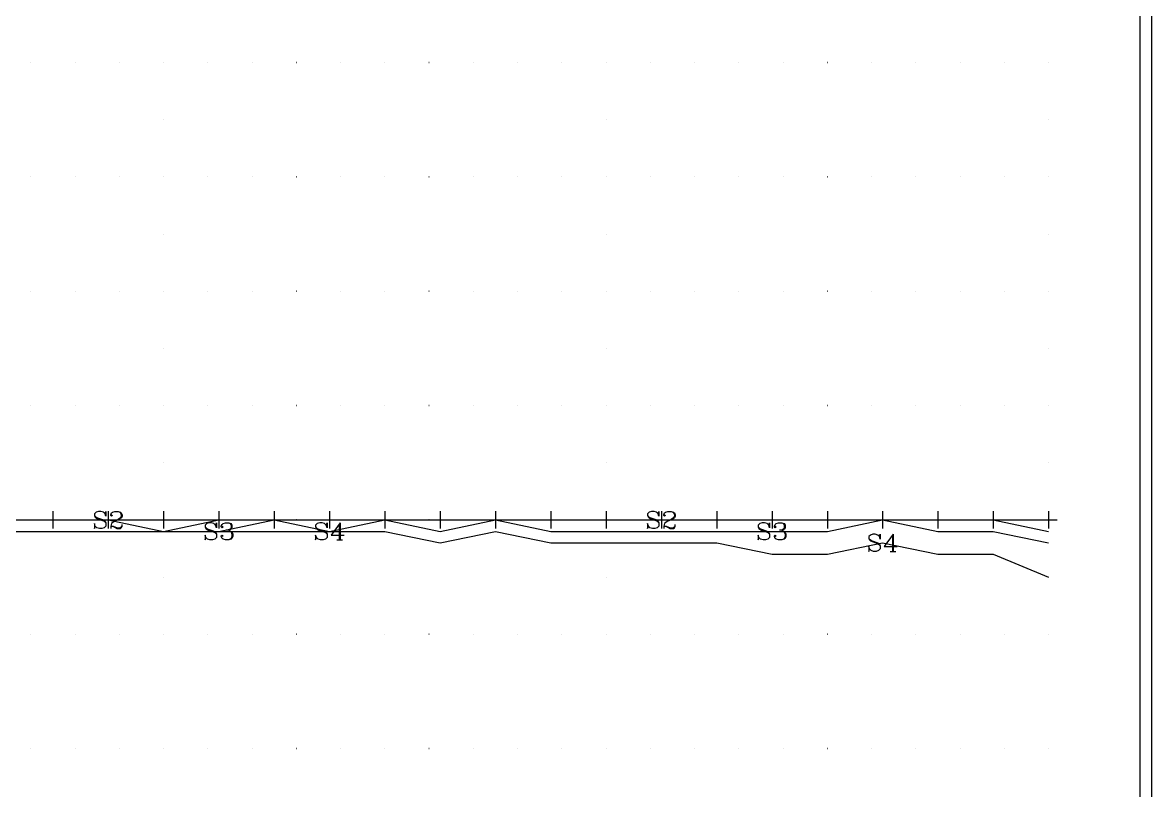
# Model space of a CAD drawing. Extents: x 10 to 200, y 0 to 250.
# Drawn here: x 101.2 to 200, y 67.3 to 134.5 of the extents above; entities that cross this region are included whole.
import ezdxf

# ---------------------------------------------------------------- set-up
doc = ezdxf.new("R2010")
doc.units = 0
doc.linetypes.add('1', pattern=[0])
for name, color, linetype in [('1', 7, '1'), ('2', 7, '1'), ('3', 7, '1')]:
    doc.layers.add(name, color=color, linetype=linetype)

msp = doc.modelspace()

# ---------------------------------------------------------------- linework, layer by layer
at = {"layer": '1'}
for p, q in [((103.14, 91), (104.67, 91)), ((103.9, 91.76), (103.9, 90.24)), ((107.98, 91), (109.5, 91)), ((108.74, 91.76), (108.74, 90.24)), ((112.82, 91), (114.34, 91)), ((113.58, 91.76), (113.58, 90.24)), ((117.66, 91), (119.18, 91)), ((118.42, 91.76), (118.42, 90.24)), ((122.5, 91), (124.02, 91)), ((123.26, 91.76), (123.26, 90.24)), ((127.33, 91), (128.86, 91)), ((128.1, 91.76), (128.1, 90.24)), ((132.17, 91), (133.7, 91)), ((132.94, 91.76), (132.94, 90.24)), ((137.01, 91), (138.54, 91)), ((137.77, 91.76), (137.77, 90.24)), ((141.85, 91), (143.37, 91)), ((142.61, 91.76), (142.61, 90.24)), ((146.69, 91), (148.21, 91)), ((147.45, 91.76), (147.45, 90.24)), ((151.53, 91), (153.05, 91)), ((152.29, 91.76), (152.29, 90.24)), ((156.37, 91), (157.89, 91)), ((157.13, 91.76), (157.13, 90.24)), ((161.21, 91), (162.73, 91)), ((161.97, 91.76), (161.97, 90.24)), ((166.04, 91), (167.57, 91)), ((166.81, 91.76), (166.81, 90.24)), ((170.88, 91), (172.41, 91)), ((171.65, 91.76), (171.65, 90.24)), ((175.72, 91), (177.25, 91)), ((176.48, 91.76), (176.48, 90.24)), ((180.56, 91), (182.08, 91)), ((181.32, 91.76), (181.32, 90.24)), ((185.4, 91), (186.92, 91)), ((186.16, 91.76), (186.16, 90.24)), ((190.24, 91), (191.76, 91)), ((191, 91.76), (191, 90.24)), ((128.95, 90.61), (128.95, 89.25)), ((129.03, 90.75), (129.03, 89.25)), ((128.74, 89.25), (129.24, 89.25)), ((177.34, 89.61), (177.34, 88.25)), ((177.41, 89.75), (177.41, 88.25)), ((177.13, 88.25), (177.63, 88.25))]:
    msp.add_line(p, q, dxfattribs=at)
for points in [[(99.06, 91), (103.9, 91), (108.74, 91), (113.58, 90), (118.42, 91), (123.26, 91), (128.1, 90), (132.94, 91), (137.77, 91), (142.61, 91), (147.45, 91), (152.29, 91), (157.13, 91), (161.97, 91), (166.81, 91), (171.65, 91), (176.48, 91), (181.32, 91), (186.16, 91), (191, 90)], [(99.06, 91), (103.9, 91), (108.74, 91), (113.58, 91), (118.42, 91), (123.26, 91), (128.1, 91), (132.94, 91), (137.77, 91), (142.61, 91), (147.45, 91), (152.29, 91), (157.13, 91), (161.97, 91), (166.81, 91), (171.65, 91), (176.48, 91), (181.32, 91), (186.16, 91), (191, 91)], [(99.06, 91), (103.9, 91), (108.74, 91), (113.58, 90), (118.42, 90), (123.26, 91), (128.1, 90), (132.94, 91), (137.77, 90), (142.61, 91), (147.45, 90), (152.29, 90), (157.13, 90), (161.97, 90), (166.81, 90), (171.65, 90), (176.48, 91), (181.32, 90), (186.16, 90), (191, 89)], [(108.46, 91.54), (108.53, 91.75), (108.53, 91.32), (108.46, 91.54), (108.31, 91.68), (108.1, 91.75), (107.88, 91.75), (107.67, 91.68), (107.53, 91.54), (107.53, 91.39), (107.6, 91.25), (107.67, 91.18), (107.81, 91.11), (108.24, 90.96), (108.38, 90.89), (108.53, 90.75)], [(107.53, 91.39), (107.67, 91.25), (107.81, 91.18), (108.24, 91.04), (108.38, 90.96), (108.46, 90.89), (108.53, 90.75), (108.53, 90.46), (108.38, 90.32), (108.17, 90.25), (107.96, 90.25), (107.74, 90.32), (107.6, 90.46), (107.53, 90.68), (107.53, 90.25), (107.6, 90.46)], [(109.03, 91.46), (109.1, 91.39), (109.03, 91.32), (108.96, 91.39), (108.96, 91.46), (109.03, 91.61), (109.1, 91.68), (109.31, 91.75), (109.6, 91.75), (109.81, 91.68), (109.88, 91.61), (109.96, 91.46), (109.96, 91.32), (109.88, 91.18), (109.67, 91.04), (109.31, 90.89), (109.17, 90.82), (109.03, 90.68), (108.96, 90.46), (108.96, 90.25)], [(109.6, 91.75), (109.74, 91.68), (109.81, 91.61), (109.88, 91.46), (109.88, 91.32), (109.81, 91.18), (109.6, 91.04), (109.31, 90.89)], [(156.84, 91.54), (156.91, 91.75), (156.91, 91.32), (156.84, 91.54), (156.7, 91.68), (156.49, 91.75), (156.27, 91.75), (156.06, 91.68), (155.91, 91.54), (155.91, 91.39), (155.99, 91.25), (156.06, 91.18), (156.2, 91.11), (156.63, 90.96), (156.77, 90.89), (156.91, 90.75)], [(155.91, 91.39), (156.06, 91.25), (156.2, 91.18), (156.63, 91.04), (156.77, 90.96), (156.84, 90.89), (156.91, 90.75), (156.91, 90.46), (156.77, 90.32), (156.56, 90.25), (156.34, 90.25), (156.13, 90.32), (155.99, 90.46), (155.91, 90.68), (155.91, 90.25), (155.99, 90.46)], [(157.41, 91.46), (157.49, 91.39), (157.41, 91.32), (157.34, 91.39), (157.34, 91.46), (157.41, 91.61), (157.49, 91.68), (157.7, 91.75), (157.99, 91.75), (158.2, 91.68), (158.27, 91.61), (158.34, 91.46), (158.34, 91.32), (158.27, 91.18), (158.06, 91.04), (157.7, 90.89), (157.56, 90.82), (157.41, 90.68), (157.34, 90.46), (157.34, 90.25)], [(157.99, 91.75), (158.13, 91.68), (158.2, 91.61), (158.27, 91.46), (158.27, 91.32), (158.2, 91.18), (157.99, 91.04), (157.7, 90.89)], [(99.06, 90), (103.9, 90), (108.74, 90), (113.58, 90), (118.42, 90), (123.26, 90), (128.1, 90), (132.94, 90), (137.77, 89), (142.61, 90), (147.45, 89), (152.29, 89), (157.13, 89), (161.97, 89), (166.81, 88), (171.65, 88), (176.48, 89), (181.32, 88), (186.16, 88), (191, 86)], [(108.96, 90.39), (109.03, 90.46), (109.17, 90.46), (109.53, 90.32), (109.74, 90.32), (109.88, 90.39), (109.96, 90.46)], [(109.17, 90.46), (109.53, 90.25), (109.81, 90.25), (109.88, 90.32), (109.96, 90.46), (109.96, 90.61)], [(118.13, 90.54), (118.21, 90.75), (118.21, 90.32), (118.13, 90.54), (117.99, 90.68), (117.78, 90.75), (117.56, 90.75), (117.35, 90.68), (117.21, 90.54), (117.21, 90.39), (117.28, 90.25), (117.35, 90.18), (117.49, 90.11), (117.92, 89.96), (118.06, 89.89), (118.21, 89.75)], [(117.21, 90.39), (117.35, 90.25), (117.49, 90.18), (117.92, 90.04), (118.06, 89.96), (118.13, 89.89), (118.21, 89.75), (118.21, 89.46), (118.06, 89.32), (117.85, 89.25), (117.63, 89.25), (117.42, 89.32), (117.28, 89.46), (117.21, 89.68), (117.21, 89.25), (117.28, 89.46)], [(118.71, 90.46), (118.78, 90.39), (118.71, 90.32), (118.63, 90.39), (118.63, 90.46), (118.71, 90.61), (118.78, 90.68), (118.99, 90.75), (119.28, 90.75), (119.49, 90.68), (119.56, 90.54), (119.56, 90.32), (119.49, 90.18), (119.28, 90.11), (119.06, 90.11)], [(119.28, 90.11), (119.42, 90.04), (119.56, 89.89), (119.63, 89.75), (119.63, 89.54), (119.56, 89.39), (119.49, 89.32), (119.28, 89.25), (118.99, 89.25), (118.78, 89.32), (118.71, 89.39), (118.63, 89.54), (118.63, 89.61), (118.71, 89.68), (118.78, 89.61), (118.71, 89.54)], [(119.28, 90.75), (119.42, 90.68), (119.49, 90.54), (119.49, 90.32), (119.42, 90.18), (119.28, 90.11)], [(119.49, 89.96), (119.56, 89.75), (119.56, 89.54), (119.49, 89.39), (119.42, 89.32), (119.28, 89.25)], [(127.81, 90.54), (127.88, 90.75), (127.88, 90.32), (127.81, 90.54), (127.67, 90.68), (127.45, 90.75), (127.24, 90.75), (127.03, 90.68), (126.88, 90.54), (126.88, 90.39), (126.95, 90.25), (127.03, 90.18), (127.17, 90.11), (127.6, 89.96), (127.74, 89.89), (127.88, 89.75)], [(126.88, 90.39), (127.03, 90.25), (127.17, 90.18), (127.6, 90.04), (127.74, 89.96), (127.81, 89.89), (127.88, 89.75), (127.88, 89.46), (127.74, 89.32), (127.53, 89.25), (127.31, 89.25), (127.1, 89.32), (126.95, 89.46), (126.88, 89.68), (126.88, 89.25), (126.95, 89.46)], [(129.03, 90.75), (128.24, 89.68), (129.38, 89.68)], [(157.34, 90.39), (157.41, 90.46), (157.56, 90.46), (157.91, 90.32), (158.13, 90.32), (158.27, 90.39), (158.34, 90.46)], [(157.56, 90.46), (157.91, 90.25), (158.2, 90.25), (158.27, 90.32), (158.34, 90.46), (158.34, 90.61)], [(166.52, 90.54), (166.59, 90.75), (166.59, 90.32), (166.52, 90.54), (166.38, 90.68), (166.16, 90.75), (165.95, 90.75), (165.74, 90.68), (165.59, 90.54), (165.59, 90.39), (165.66, 90.25), (165.74, 90.18), (165.88, 90.11), (166.31, 89.96), (166.45, 89.89), (166.59, 89.75)], [(165.59, 90.39), (165.74, 90.25), (165.88, 90.18), (166.31, 90.04), (166.45, 89.96), (166.52, 89.89), (166.59, 89.75), (166.59, 89.46), (166.45, 89.32), (166.24, 89.25), (166.02, 89.25), (165.81, 89.32), (165.66, 89.46), (165.59, 89.68), (165.59, 89.25), (165.66, 89.46)], [(167.09, 90.46), (167.16, 90.39), (167.09, 90.32), (167.02, 90.39), (167.02, 90.46), (167.09, 90.61), (167.16, 90.68), (167.38, 90.75), (167.66, 90.75), (167.88, 90.68), (167.95, 90.54), (167.95, 90.32), (167.88, 90.18), (167.66, 90.11), (167.45, 90.11)], [(167.66, 90.11), (167.81, 90.04), (167.95, 89.89), (168.02, 89.75), (168.02, 89.54), (167.95, 89.39), (167.88, 89.32), (167.66, 89.25), (167.38, 89.25), (167.16, 89.32), (167.09, 89.39), (167.02, 89.54), (167.02, 89.61), (167.09, 89.68), (167.16, 89.61), (167.09, 89.54)], [(167.66, 90.75), (167.81, 90.68), (167.88, 90.54), (167.88, 90.32), (167.81, 90.18), (167.66, 90.11)], [(167.88, 89.96), (167.95, 89.75), (167.95, 89.54), (167.88, 89.39), (167.81, 89.32), (167.66, 89.25)], [(176.2, 89.54), (176.27, 89.75), (176.27, 89.32), (176.2, 89.54), (176.06, 89.68), (175.84, 89.75), (175.63, 89.75), (175.41, 89.68), (175.27, 89.54), (175.27, 89.39), (175.34, 89.25), (175.41, 89.18), (175.56, 89.11), (175.98, 88.96), (176.13, 88.89), (176.27, 88.75)], [(175.27, 89.39), (175.41, 89.25), (175.56, 89.18), (175.98, 89.04), (176.13, 88.96), (176.2, 88.89), (176.27, 88.75), (176.27, 88.46), (176.13, 88.32), (175.91, 88.25), (175.7, 88.25), (175.48, 88.32), (175.34, 88.46), (175.27, 88.68), (175.27, 88.25), (175.34, 88.46)], [(177.41, 89.75), (176.63, 88.68), (177.77, 88.68)]]:
    msp.add_lwpolyline(points, dxfattribs=at)
at = {"layer": '2'}
for points in [[(11, 1), (11, 249), (199, 249), (199, 1), (11, 1)], [(101.97, 131), (101.97, 131), (101.97, 131), (101.97, 131), (101.97, 131)], [(105.84, 131), (105.84, 131), (105.84, 131), (105.84, 131), (105.84, 131)], [(109.71, 131), (109.71, 131), (109.71, 131), (109.71, 131), (109.71, 131)], [(113.58, 131), (113.58, 131), (113.58, 131), (113.58, 131), (113.58, 131)], [(113.58, 131), (113.58, 131), (113.58, 131), (113.58, 131), (113.58, 131)], [(117.45, 131), (117.45, 131), (117.45, 131), (117.45, 131), (117.45, 131)], [(121.32, 131), (121.32, 131), (121.32, 131), (121.32, 131), (121.32, 131)], [(125.2, 131), (125.19, 131), (125.19, 131), (125.2, 131), (125.2, 131)], [(129.07, 131), (129.06, 131), (129.06, 131), (129.07, 131), (129.07, 131)], [(132.94, 131), (132.93, 131), (132.93, 131), (132.94, 131), (132.94, 131)], [(136.81, 131), (136.8, 131), (136.8, 131), (136.81, 131), (136.81, 131)], [(140.68, 131), (140.68, 131), (140.68, 131), (140.68, 131), (140.68, 131)], [(144.55, 131), (144.55, 131), (144.55, 131), (144.55, 131), (144.55, 131)], [(148.42, 131), (148.42, 131), (148.42, 131), (148.42, 131), (148.42, 131)], [(152.29, 131), (152.29, 131), (152.29, 131), (152.29, 131), (152.29, 131)], [(152.29, 131), (152.29, 131), (152.29, 131), (152.29, 131), (152.29, 131)], [(156.16, 131), (156.16, 131), (156.16, 131), (156.16, 131), (156.16, 131)], [(160.03, 131), (160.03, 131), (160.03, 131), (160.03, 131), (160.03, 131)], [(163.9, 131), (163.9, 131), (163.9, 131), (163.9, 131), (163.9, 131)], [(167.78, 131), (167.77, 131), (167.77, 131), (167.78, 131), (167.78, 131)], [(171.65, 131), (171.64, 131), (171.64, 131), (171.65, 131), (171.65, 131)], [(175.52, 131), (175.51, 131), (175.51, 131), (175.52, 131), (175.52, 131)], [(179.39, 131), (179.39, 131), (179.39, 131), (179.39, 131), (179.39, 131)], [(183.26, 131), (183.26, 131), (183.26, 131), (183.26, 131), (183.26, 131)], [(187.13, 131), (187.13, 131), (187.13, 131), (187.13, 131), (187.13, 131)], [(191, 131), (191, 131), (191, 131), (191, 131), (191, 131)], [(191, 131), (191, 131), (191, 131), (191, 131), (191, 131)], [(113.58, 126), (113.58, 126), (113.58, 126), (113.58, 126), (113.58, 126)], [(152.29, 126), (152.29, 126), (152.29, 126), (152.29, 126), (152.29, 126)], [(191, 126), (191, 126), (191, 126), (191, 126), (191, 126)], [(101.97, 121), (101.97, 121), (101.97, 121), (101.97, 121), (101.97, 121)], [(105.84, 121), (105.84, 121), (105.84, 121), (105.84, 121), (105.84, 121)], [(109.71, 121), (109.71, 121), (109.71, 121), (109.71, 121), (109.71, 121)], [(113.58, 121), (113.58, 121), (113.58, 121), (113.58, 121), (113.58, 121)], [(113.58, 121), (113.58, 121), (113.58, 121), (113.58, 121), (113.58, 121)], [(117.45, 121), (117.45, 121), (117.45, 121), (117.45, 121), (117.45, 121)], [(121.32, 121), (121.32, 121), (121.32, 121), (121.32, 121), (121.32, 121)], [(125.2, 121), (125.19, 121), (125.19, 121), (125.2, 121), (125.2, 121)], [(129.07, 121), (129.06, 121), (129.06, 121), (129.07, 121), (129.07, 121)], [(132.94, 121), (132.93, 121), (132.93, 121), (132.94, 121), (132.94, 121)], [(136.81, 121), (136.8, 121), (136.8, 121), (136.81, 121), (136.81, 121)], [(140.68, 121), (140.68, 121), (140.68, 121), (140.68, 121), (140.68, 121)], [(144.55, 121), (144.55, 121), (144.55, 121), (144.55, 121), (144.55, 121)], [(148.42, 121), (148.42, 121), (148.42, 121), (148.42, 121), (148.42, 121)], [(152.29, 121), (152.29, 121), (152.29, 121), (152.29, 121), (152.29, 121)], [(152.29, 121), (152.29, 121), (152.29, 121), (152.29, 121), (152.29, 121)], [(156.16, 121), (156.16, 121), (156.16, 121), (156.16, 121), (156.16, 121)], [(160.03, 121), (160.03, 121), (160.03, 121), (160.03, 121), (160.03, 121)], [(163.9, 121), (163.9, 121), (163.9, 121), (163.9, 121), (163.9, 121)], [(167.78, 121), (167.77, 121), (167.77, 121), (167.78, 121), (167.78, 121)], [(171.65, 121), (171.64, 121), (171.64, 121), (171.65, 121), (171.65, 121)], [(175.52, 121), (175.51, 121), (175.51, 121), (175.52, 121), (175.52, 121)], [(179.39, 121), (179.39, 121), (179.39, 121), (179.39, 121), (179.39, 121)], [(183.26, 121), (183.26, 121), (183.26, 121), (183.26, 121), (183.26, 121)], [(187.13, 121), (187.13, 121), (187.13, 121), (187.13, 121), (187.13, 121)], [(191, 121), (191, 121), (191, 121), (191, 121), (191, 121)], [(191, 121), (191, 121), (191, 121), (191, 121), (191, 121)], [(113.58, 116), (113.58, 116), (113.58, 116), (113.58, 116), (113.58, 116)], [(152.29, 116), (152.29, 116), (152.29, 116), (152.29, 116), (152.29, 116)], [(191, 116), (191, 116), (191, 116), (191, 116), (191, 116)], [(101.97, 111), (101.97, 111), (101.97, 111), (101.97, 111), (101.97, 111)], [(105.84, 111), (105.84, 111), (105.84, 111), (105.84, 111), (105.84, 111)], [(109.71, 111), (109.71, 111), (109.71, 111), (109.71, 111), (109.71, 111)], [(113.58, 111), (113.58, 111), (113.58, 111), (113.58, 111), (113.58, 111)], [(113.58, 111), (113.58, 111), (113.58, 111), (113.58, 111), (113.58, 111)], [(117.45, 111), (117.45, 111), (117.45, 111), (117.45, 111), (117.45, 111)], [(121.32, 111), (121.32, 111), (121.32, 111), (121.32, 111), (121.32, 111)], [(125.2, 111), (125.19, 111), (125.19, 111), (125.2, 111), (125.2, 111)], [(129.07, 111), (129.06, 111), (129.06, 111), (129.07, 111), (129.07, 111)], [(132.94, 111), (132.93, 111), (132.93, 111), (132.94, 111), (132.94, 111)], [(136.81, 111), (136.8, 111), (136.8, 111), (136.81, 111), (136.81, 111)], [(140.68, 111), (140.68, 111), (140.68, 111), (140.68, 111), (140.68, 111)], [(144.55, 111), (144.55, 111), (144.55, 111), (144.55, 111), (144.55, 111)], [(148.42, 111), (148.42, 111), (148.42, 111), (148.42, 111), (148.42, 111)], [(152.29, 111), (152.29, 111), (152.29, 111), (152.29, 111), (152.29, 111)], [(152.29, 111), (152.29, 111), (152.29, 111), (152.29, 111), (152.29, 111)], [(156.16, 111), (156.16, 111), (156.16, 111), (156.16, 111), (156.16, 111)], [(160.03, 111), (160.03, 111), (160.03, 111), (160.03, 111), (160.03, 111)], [(163.9, 111), (163.9, 111), (163.9, 111), (163.9, 111), (163.9, 111)], [(167.78, 111), (167.77, 111), (167.77, 111), (167.78, 111), (167.78, 111)], [(171.65, 111), (171.64, 111), (171.64, 111), (171.65, 111), (171.65, 111)], [(175.52, 111), (175.51, 111), (175.51, 111), (175.52, 111), (175.52, 111)], [(179.39, 111), (179.39, 111), (179.39, 111), (179.39, 111), (179.39, 111)], [(183.26, 111), (183.26, 111), (183.26, 111), (183.26, 111), (183.26, 111)], [(187.13, 111), (187.13, 111), (187.13, 111), (187.13, 111), (187.13, 111)], [(191, 111), (191, 111), (191, 111), (191, 111), (191, 111)], [(191, 111), (191, 111), (191, 111), (191, 111), (191, 111)], [(113.58, 106), (113.58, 106), (113.58, 106), (113.58, 106), (113.58, 106)], [(152.29, 106), (152.29, 106), (152.29, 106), (152.29, 106), (152.29, 106)], [(191, 106), (191, 106), (191, 106), (191, 106), (191, 106)], [(101.97, 101), (101.97, 101), (101.97, 101), (101.97, 101), (101.97, 101)], [(105.84, 101), (105.84, 101), (105.84, 101), (105.84, 101), (105.84, 101)], [(109.71, 101), (109.71, 101), (109.71, 101), (109.71, 101), (109.71, 101)], [(113.58, 101), (113.58, 101), (113.58, 101), (113.58, 101), (113.58, 101)], [(113.58, 101), (113.58, 101), (113.58, 101), (113.58, 101), (113.58, 101)], [(117.45, 101), (117.45, 101), (117.45, 101), (117.45, 101), (117.45, 101)], [(121.32, 101), (121.32, 101), (121.32, 101), (121.32, 101), (121.32, 101)], [(125.2, 101), (125.19, 101), (125.19, 101), (125.2, 101), (125.2, 101)], [(129.07, 101), (129.06, 101), (129.06, 101), (129.07, 101), (129.07, 101)], [(132.94, 101), (132.93, 101), (132.93, 101), (132.94, 101), (132.94, 101)], [(136.81, 101), (136.8, 101), (136.8, 101), (136.81, 101), (136.81, 101)], [(140.68, 101), (140.68, 101), (140.68, 101), (140.68, 101), (140.68, 101)], [(144.55, 101), (144.55, 101), (144.55, 101), (144.55, 101), (144.55, 101)], [(148.42, 101), (148.42, 101), (148.42, 101), (148.42, 101), (148.42, 101)], [(152.29, 101), (152.29, 101), (152.29, 101), (152.29, 101), (152.29, 101)], [(152.29, 101), (152.29, 101), (152.29, 101), (152.29, 101), (152.29, 101)], [(156.16, 101), (156.16, 101), (156.16, 101), (156.16, 101), (156.16, 101)], [(160.03, 101), (160.03, 101), (160.03, 101), (160.03, 101), (160.03, 101)], [(163.9, 101), (163.9, 101), (163.9, 101), (163.9, 101), (163.9, 101)], [(167.78, 101), (167.77, 101), (167.77, 101), (167.78, 101), (167.78, 101)], [(171.65, 101), (171.64, 101), (171.64, 101), (171.65, 101), (171.65, 101)], [(175.52, 101), (175.51, 101), (175.51, 101), (175.52, 101), (175.52, 101)], [(179.39, 101), (179.39, 101), (179.39, 101), (179.39, 101), (179.39, 101)], [(183.26, 101), (183.26, 101), (183.26, 101), (183.26, 101), (183.26, 101)], [(187.13, 101), (187.13, 101), (187.13, 101), (187.13, 101), (187.13, 101)], [(191, 101), (191, 101), (191, 101), (191, 101), (191, 101)], [(191, 101), (191, 101), (191, 101), (191, 101), (191, 101)], [(113.58, 96), (113.58, 96), (113.58, 96), (113.58, 96), (113.58, 96)], [(152.29, 96), (152.29, 96), (152.29, 96), (152.29, 96), (152.29, 96)], [(191, 96), (191, 96), (191, 96), (191, 96), (191, 96)], [(101.97, 91), (101.97, 91), (101.97, 91), (101.97, 91), (101.97, 91)], [(105.84, 91), (105.84, 91), (105.84, 91), (105.84, 91), (105.84, 91)], [(109.71, 91), (109.71, 91), (109.71, 91), (109.71, 91), (109.71, 91)], [(113.58, 91), (113.58, 91), (113.58, 91), (113.58, 91), (113.58, 91)], [(113.58, 91), (113.58, 91), (113.58, 91), (113.58, 91), (113.58, 91)], [(117.45, 91), (117.45, 91), (117.45, 91), (117.45, 91), (117.45, 91)], [(121.32, 91), (121.32, 91), (121.32, 91), (121.32, 91), (121.32, 91)], [(125.2, 91), (125.19, 91), (125.19, 91), (125.2, 91), (125.2, 91)], [(129.07, 91), (129.06, 91), (129.06, 91), (129.07, 91), (129.07, 91)], [(132.94, 91), (132.93, 91), (132.93, 91), (132.94, 91), (132.94, 91)], [(136.81, 91), (136.8, 91), (136.8, 91), (136.81, 91), (136.81, 91)], [(140.68, 91), (140.68, 91), (140.68, 91), (140.68, 91), (140.68, 91)], [(144.55, 91), (144.55, 91), (144.55, 91), (144.55, 91), (144.55, 91)], [(148.42, 91), (148.42, 91), (148.42, 91), (148.42, 91), (148.42, 91)], [(152.29, 91), (152.29, 91), (152.29, 91), (152.29, 91), (152.29, 91)], [(152.29, 91), (152.29, 91), (152.29, 91), (152.29, 91), (152.29, 91)], [(156.16, 91), (156.16, 91), (156.16, 91), (156.16, 91), (156.16, 91)], [(160.03, 91), (160.03, 91), (160.03, 91), (160.03, 91), (160.03, 91)], [(163.9, 91), (163.9, 91), (163.9, 91), (163.9, 91), (163.9, 91)], [(167.78, 91), (167.77, 91), (167.77, 91), (167.78, 91), (167.78, 91)], [(171.65, 91), (171.64, 91), (171.64, 91), (171.65, 91), (171.65, 91)], [(175.52, 91), (175.51, 91), (175.51, 91), (175.52, 91), (175.52, 91)], [(179.39, 91), (179.39, 91), (179.39, 91), (179.39, 91), (179.39, 91)], [(183.26, 91), (183.26, 91), (183.26, 91), (183.26, 91), (183.26, 91)], [(187.13, 91), (187.13, 91), (187.13, 91), (187.13, 91), (187.13, 91)], [(191, 91), (191, 91), (191, 91), (191, 91), (191, 91)], [(191, 91), (191, 91), (191, 91), (191, 91), (191, 91)], [(113.58, 86), (113.58, 86), (113.58, 86), (113.58, 86), (113.58, 86)], [(152.29, 86), (152.29, 86), (152.29, 86), (152.29, 86), (152.29, 86)], [(191, 86), (191, 86), (191, 86), (191, 86), (191, 86)], [(101.97, 81), (101.97, 81), (101.97, 81), (101.97, 81), (101.97, 81)], [(105.84, 81), (105.84, 81), (105.84, 81), (105.84, 81), (105.84, 81)], [(109.71, 81), (109.71, 81), (109.71, 81), (109.71, 81), (109.71, 81)], [(113.58, 81), (113.58, 81), (113.58, 81), (113.58, 81), (113.58, 81)], [(113.58, 81), (113.58, 81), (113.58, 81), (113.58, 81), (113.58, 81)], [(117.45, 81), (117.45, 81), (117.45, 81), (117.45, 81), (117.45, 81)], [(121.32, 81), (121.32, 81), (121.32, 81), (121.32, 81), (121.32, 81)], [(125.2, 81), (125.19, 81), (125.19, 81), (125.2, 81), (125.2, 81)], [(129.07, 81), (129.06, 81), (129.06, 81), (129.07, 81), (129.07, 81)], [(132.94, 81), (132.93, 81), (132.93, 81), (132.94, 81), (132.94, 81)], [(136.81, 81), (136.8, 81), (136.8, 81), (136.81, 81), (136.81, 81)], [(140.68, 81), (140.68, 81), (140.68, 81), (140.68, 81), (140.68, 81)], [(144.55, 81), (144.55, 81), (144.55, 81), (144.55, 81), (144.55, 81)], [(148.42, 81), (148.42, 81), (148.42, 81), (148.42, 81), (148.42, 81)], [(152.29, 81), (152.29, 81), (152.29, 81), (152.29, 81), (152.29, 81)], [(152.29, 81), (152.29, 81), (152.29, 81), (152.29, 81), (152.29, 81)], [(156.16, 81), (156.16, 81), (156.16, 81), (156.16, 81), (156.16, 81)], [(160.03, 81), (160.03, 81), (160.03, 81), (160.03, 81), (160.03, 81)], [(163.9, 81), (163.9, 81), (163.9, 81), (163.9, 81), (163.9, 81)], [(167.78, 81), (167.77, 81), (167.77, 81), (167.78, 81), (167.78, 81)], [(171.65, 81), (171.64, 81), (171.64, 81), (171.65, 81), (171.65, 81)], [(175.52, 81), (175.51, 81), (175.51, 81), (175.52, 81), (175.52, 81)], [(179.39, 81), (179.39, 81), (179.39, 81), (179.39, 81), (179.39, 81)], [(183.26, 81), (183.26, 81), (183.26, 81), (183.26, 81), (183.26, 81)], [(187.13, 81), (187.13, 81), (187.13, 81), (187.13, 81), (187.13, 81)], [(191, 81), (191, 81), (191, 81), (191, 81), (191, 81)], [(191, 81), (191, 81), (191, 81), (191, 81), (191, 81)], [(101.97, 71), (101.97, 71), (101.97, 71), (101.97, 71), (101.97, 71)], [(105.84, 71), (105.84, 71), (105.84, 71), (105.84, 71), (105.84, 71)], [(109.71, 71), (109.71, 71), (109.71, 71), (109.71, 71), (109.71, 71)], [(113.58, 71), (113.58, 71), (113.58, 71), (113.58, 71), (113.58, 71)], [(113.58, 71), (113.58, 71), (113.58, 71), (113.58, 71), (113.58, 71)], [(117.45, 71), (117.45, 71), (117.45, 71), (117.45, 71), (117.45, 71)], [(121.32, 71), (121.32, 71), (121.32, 71), (121.32, 71), (121.32, 71)], [(125.2, 71), (125.19, 71), (125.19, 71), (125.2, 71), (125.2, 71)], [(129.07, 71), (129.06, 71), (129.06, 71), (129.07, 71), (129.07, 71)], [(132.94, 71), (132.93, 71), (132.93, 71), (132.94, 71), (132.94, 71)], [(136.81, 71), (136.8, 71), (136.8, 71), (136.81, 71), (136.81, 71)], [(140.68, 71), (140.68, 71), (140.68, 71), (140.68, 71), (140.68, 71)], [(144.55, 71), (144.55, 71), (144.55, 71), (144.55, 71), (144.55, 71)], [(148.42, 71), (148.42, 71), (148.42, 71), (148.42, 71), (148.42, 71)], [(152.29, 71), (152.29, 71), (152.29, 71), (152.29, 71), (152.29, 71)], [(152.29, 71), (152.29, 71), (152.29, 71), (152.29, 71), (152.29, 71)], [(156.16, 71), (156.16, 71), (156.16, 71), (156.16, 71), (156.16, 71)], [(160.03, 71), (160.03, 71), (160.03, 71), (160.03, 71), (160.03, 71)], [(163.9, 71), (163.9, 71), (163.9, 71), (163.9, 71), (163.9, 71)], [(167.78, 71), (167.77, 71), (167.77, 71), (167.78, 71), (167.78, 71)], [(171.65, 71), (171.64, 71), (171.64, 71), (171.65, 71), (171.65, 71)], [(175.52, 71), (175.51, 71), (175.51, 71), (175.52, 71), (175.52, 71)], [(179.39, 71), (179.39, 71), (179.39, 71), (179.39, 71), (179.39, 71)], [(183.26, 71), (183.26, 71), (183.26, 71), (183.26, 71), (183.26, 71)], [(187.13, 71), (187.13, 71), (187.13, 71), (187.13, 71), (187.13, 71)], [(191, 71), (191, 71), (191, 71), (191, 71), (191, 71)], [(191, 71), (191, 71), (191, 71), (191, 71), (191, 71)]]:
    msp.add_lwpolyline(points, dxfattribs=at)
at = {"layer": '3'}
msp.add_lwpolyline([(10, 0), (10, 250), (200, 250), (200, 0), (10, 0)], dxfattribs=at)

doc.saveas('drawing.dxf')
